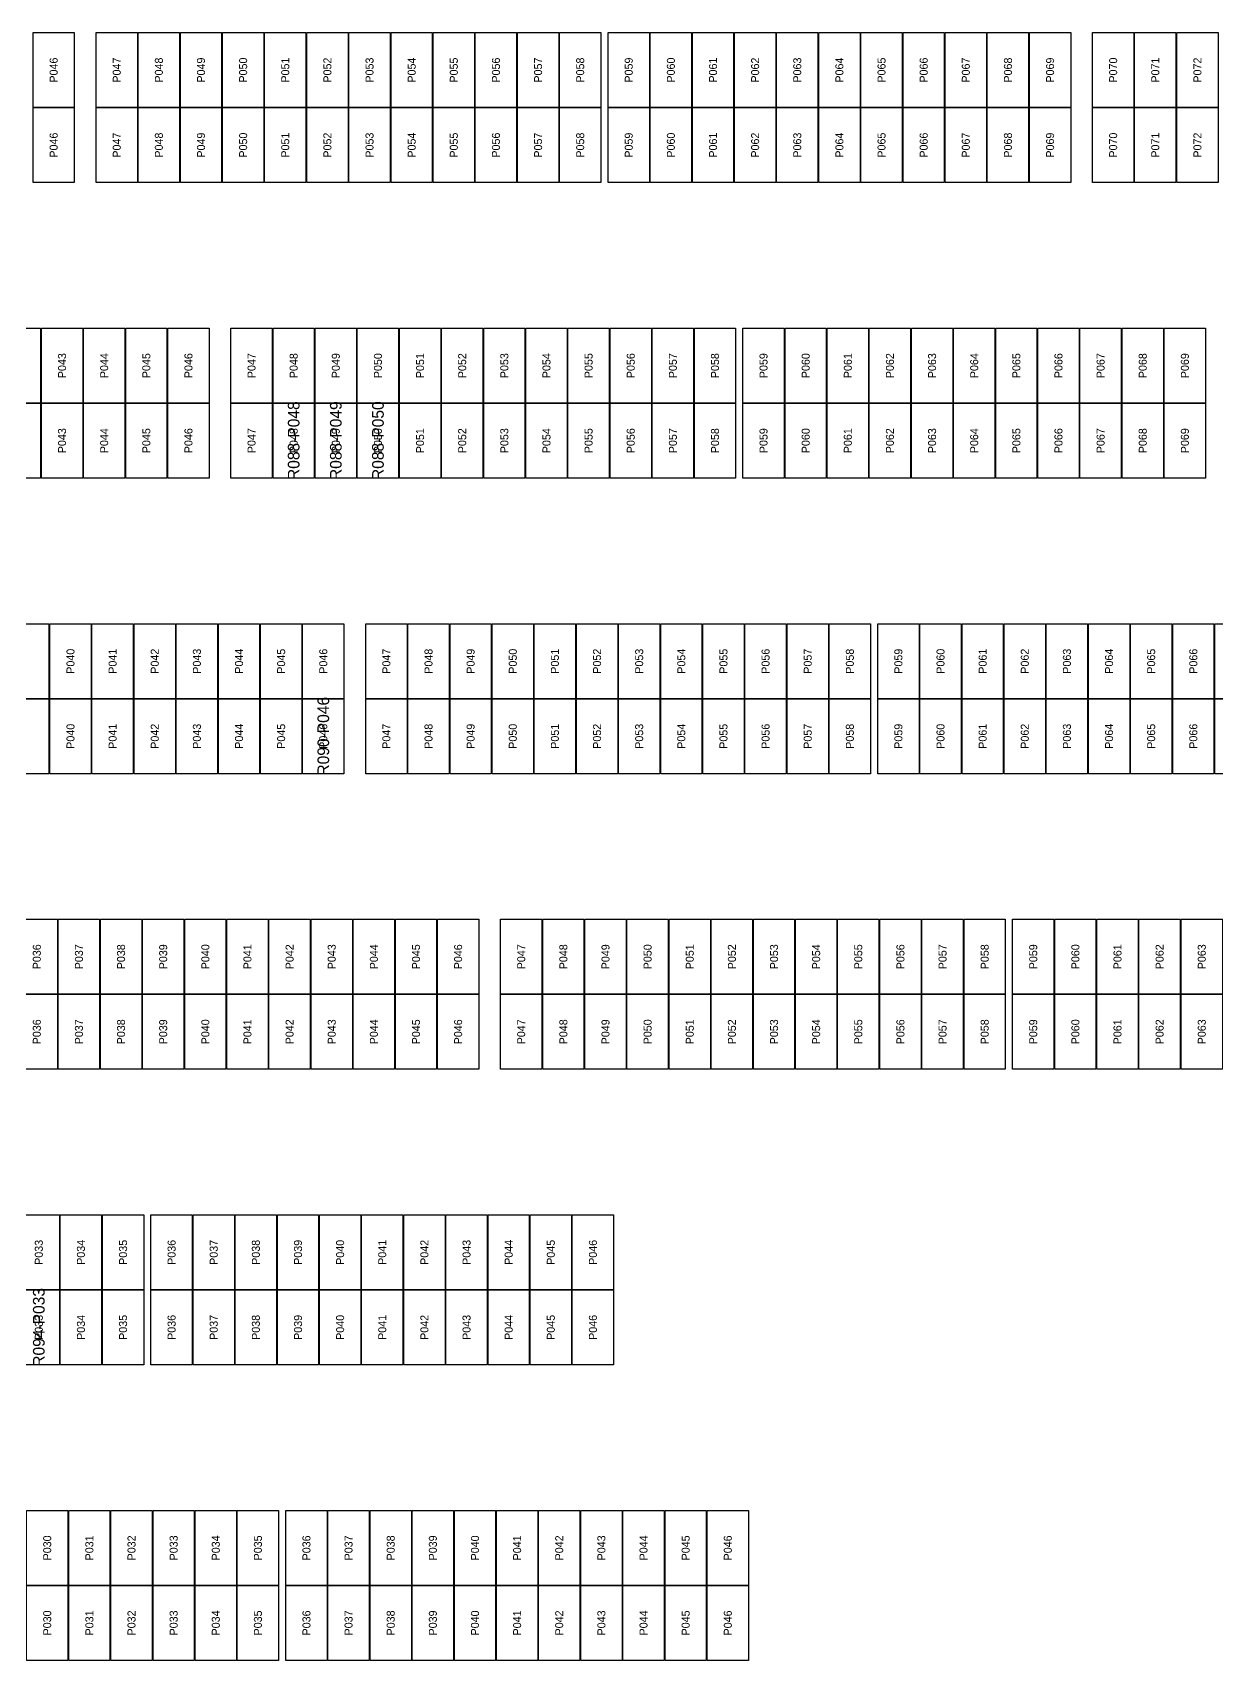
# Model space of a CAD drawing. Extents: x 296295 to 296770, y 651564 to 652121.
# Drawn here: x 296549.27 to 296581.81, y 651734.76 to 651779.52 of the extents above; entities that cross this region are included whole.
import ezdxf
from ezdxf.enums import TextEntityAlignment as Align

# ---------------------------------------------------------------- set-up
doc = ezdxf.new("R2010")
doc.units = 0

msp = doc.modelspace()

# ---------------------------------------------------------------- linework, layer by layer
at = {"layer": 'DEFECTIVE_PANELS'}
for points in [[(296555.877, 651769.33), (296557.011, 651769.33), (296557.011, 651767.267), (296555.877, 651767.267)], [(296557.035, 651769.33), (296558.169, 651769.33), (296558.169, 651767.267), (296557.035, 651767.267)], [(296558.193, 651769.33), (296559.327, 651769.33), (296559.327, 651767.267), (296558.193, 651767.267)], [(296556.691, 651761.204), (296557.825, 651761.204), (296557.825, 651759.141), (296556.691, 651759.141)], [(296548.872, 651744.952), (296550.006, 651744.952), (296550.006, 651742.889), (296548.872, 651742.889)]]:
    msp.add_lwpolyline(points, close=True, dxfattribs=at)
at = {"layer": 'PANELS_MASTER'}
for points in [[(296549.28, 651779.519), (296550.414, 651779.519), (296550.414, 651777.456), (296549.28, 651777.456)], [(296551.014, 651779.519), (296552.148, 651779.519), (296552.148, 651777.456), (296551.014, 651777.456)], [(296552.172, 651779.519), (296553.306, 651779.519), (296553.306, 651777.456), (296552.172, 651777.456)], [(296553.33, 651779.519), (296554.464, 651779.519), (296554.464, 651777.456), (296553.33, 651777.456)], [(296554.488, 651779.519), (296555.622, 651779.519), (296555.622, 651777.456), (296554.488, 651777.456)], [(296555.646, 651779.519), (296556.78, 651779.519), (296556.78, 651777.456), (296555.646, 651777.456)], [(296556.804, 651779.519), (296557.938, 651779.519), (296557.938, 651777.456), (296556.804, 651777.456)], [(296557.962, 651779.519), (296559.096, 651779.519), (296559.096, 651777.456), (296557.962, 651777.456)], [(296559.12, 651779.519), (296560.254, 651779.519), (296560.254, 651777.456), (296559.12, 651777.456)], [(296560.278, 651779.519), (296561.412, 651779.519), (296561.412, 651777.456), (296560.278, 651777.456)], [(296561.436, 651779.519), (296562.57, 651779.519), (296562.57, 651777.456), (296561.436, 651777.456)], [(296562.594, 651779.519), (296563.728, 651779.519), (296563.728, 651777.456), (296562.594, 651777.456)], [(296563.752, 651779.519), (296564.886, 651779.519), (296564.886, 651777.456), (296563.752, 651777.456)], [(296565.086, 651779.519), (296566.22, 651779.519), (296566.22, 651777.456), (296565.086, 651777.456)], [(296566.244, 651779.519), (296567.378, 651779.519), (296567.378, 651777.456), (296566.244, 651777.456)], [(296567.402, 651779.519), (296568.536, 651779.519), (296568.536, 651777.456), (296567.402, 651777.456)], [(296568.56, 651779.519), (296569.694, 651779.519), (296569.694, 651777.456), (296568.56, 651777.456)], [(296569.718, 651779.519), (296570.852, 651779.519), (296570.852, 651777.456), (296569.718, 651777.456)], [(296570.876, 651779.519), (296572.01, 651779.519), (296572.01, 651777.456), (296570.876, 651777.456)], [(296572.034, 651779.519), (296573.168, 651779.519), (296573.168, 651777.456), (296572.034, 651777.456)], [(296573.192, 651779.519), (296574.326, 651779.519), (296574.326, 651777.456), (296573.192, 651777.456)], [(296574.35, 651779.519), (296575.484, 651779.519), (296575.484, 651777.456), (296574.35, 651777.456)], [(296575.508, 651779.519), (296576.642, 651779.519), (296576.642, 651777.456), (296575.508, 651777.456)], [(296576.666, 651779.519), (296577.8, 651779.519), (296577.8, 651777.456), (296576.666, 651777.456)], [(296578.4, 651779.519), (296579.534, 651779.519), (296579.534, 651777.456), (296578.4, 651777.456)], [(296579.558, 651779.519), (296580.692, 651779.519), (296580.692, 651777.456), (296579.558, 651777.456)], [(296580.716, 651779.519), (296581.85, 651779.519), (296581.85, 651777.456), (296580.716, 651777.456)], [(296549.28, 651777.456), (296550.414, 651777.456), (296550.414, 651775.393), (296549.28, 651775.393)], [(296551.014, 651777.456), (296552.148, 651777.456), (296552.148, 651775.393), (296551.014, 651775.393)], [(296552.172, 651777.456), (296553.306, 651777.456), (296553.306, 651775.393), (296552.172, 651775.393)], [(296553.33, 651777.456), (296554.464, 651777.456), (296554.464, 651775.393), (296553.33, 651775.393)], [(296554.488, 651777.456), (296555.622, 651777.456), (296555.622, 651775.393), (296554.488, 651775.393)], [(296555.646, 651777.456), (296556.78, 651777.456), (296556.78, 651775.393), (296555.646, 651775.393)], [(296556.804, 651777.456), (296557.938, 651777.456), (296557.938, 651775.393), (296556.804, 651775.393)], [(296557.962, 651777.456), (296559.096, 651777.456), (296559.096, 651775.393), (296557.962, 651775.393)], [(296559.12, 651777.456), (296560.254, 651777.456), (296560.254, 651775.393), (296559.12, 651775.393)], [(296560.278, 651777.456), (296561.412, 651777.456), (296561.412, 651775.393), (296560.278, 651775.393)], [(296561.436, 651777.456), (296562.57, 651777.456), (296562.57, 651775.393), (296561.436, 651775.393)], [(296562.594, 651777.456), (296563.728, 651777.456), (296563.728, 651775.393), (296562.594, 651775.393)], [(296563.752, 651777.456), (296564.886, 651777.456), (296564.886, 651775.393), (296563.752, 651775.393)], [(296565.086, 651777.456), (296566.22, 651777.456), (296566.22, 651775.393), (296565.086, 651775.393)], [(296566.244, 651777.456), (296567.378, 651777.456), (296567.378, 651775.393), (296566.244, 651775.393)], [(296567.402, 651777.456), (296568.536, 651777.456), (296568.536, 651775.393), (296567.402, 651775.393)], [(296568.56, 651777.456), (296569.694, 651777.456), (296569.694, 651775.393), (296568.56, 651775.393)], [(296569.718, 651777.456), (296570.852, 651777.456), (296570.852, 651775.393), (296569.718, 651775.393)], [(296570.876, 651777.456), (296572.01, 651777.456), (296572.01, 651775.393), (296570.876, 651775.393)], [(296572.034, 651777.456), (296573.168, 651777.456), (296573.168, 651775.393), (296572.034, 651775.393)], [(296573.192, 651777.456), (296574.326, 651777.456), (296574.326, 651775.393), (296573.192, 651775.393)], [(296574.35, 651777.456), (296575.484, 651777.456), (296575.484, 651775.393), (296574.35, 651775.393)], [(296575.508, 651777.456), (296576.642, 651777.456), (296576.642, 651775.393), (296575.508, 651775.393)], [(296576.666, 651777.456), (296577.8, 651777.456), (296577.8, 651775.393), (296576.666, 651775.393)], [(296578.4, 651777.456), (296579.534, 651777.456), (296579.534, 651775.393), (296578.4, 651775.393)], [(296579.558, 651777.456), (296580.692, 651777.456), (296580.692, 651775.393), (296579.558, 651775.393)], [(296580.716, 651777.456), (296581.85, 651777.456), (296581.85, 651775.393), (296580.716, 651775.393)], [(296548.353, 651771.393), (296549.487, 651771.393), (296549.487, 651769.33), (296548.353, 651769.33)], [(296549.511, 651771.393), (296550.645, 651771.393), (296550.645, 651769.33), (296549.511, 651769.33)], [(296550.669, 651771.393), (296551.803, 651771.393), (296551.803, 651769.33), (296550.669, 651769.33)], [(296551.827, 651771.393), (296552.961, 651771.393), (296552.961, 651769.33), (296551.827, 651769.33)], [(296552.985, 651771.393), (296554.119, 651771.393), (296554.119, 651769.33), (296552.985, 651769.33)], [(296554.719, 651771.393), (296555.853, 651771.393), (296555.853, 651769.33), (296554.719, 651769.33)], [(296555.877, 651771.393), (296557.011, 651771.393), (296557.011, 651769.33), (296555.877, 651769.33)], [(296557.035, 651771.393), (296558.169, 651771.393), (296558.169, 651769.33), (296557.035, 651769.33)], [(296558.193, 651771.393), (296559.327, 651771.393), (296559.327, 651769.33), (296558.193, 651769.33)], [(296559.351, 651771.393), (296560.485, 651771.393), (296560.485, 651769.33), (296559.351, 651769.33)], [(296560.509, 651771.393), (296561.643, 651771.393), (296561.643, 651769.33), (296560.509, 651769.33)], [(296561.667, 651771.393), (296562.801, 651771.393), (296562.801, 651769.33), (296561.667, 651769.33)], [(296562.825, 651771.393), (296563.959, 651771.393), (296563.959, 651769.33), (296562.825, 651769.33)], [(296563.983, 651771.393), (296565.117, 651771.393), (296565.117, 651769.33), (296563.983, 651769.33)], [(296565.141, 651771.393), (296566.275, 651771.393), (296566.275, 651769.33), (296565.141, 651769.33)], [(296566.299, 651771.393), (296567.433, 651771.393), (296567.433, 651769.33), (296566.299, 651769.33)], [(296567.457, 651771.393), (296568.591, 651771.393), (296568.591, 651769.33), (296567.457, 651769.33)], [(296568.791, 651771.393), (296569.925, 651771.393), (296569.925, 651769.33), (296568.791, 651769.33)], [(296569.949, 651771.393), (296571.083, 651771.393), (296571.083, 651769.33), (296569.949, 651769.33)], [(296571.107, 651771.393), (296572.241, 651771.393), (296572.241, 651769.33), (296571.107, 651769.33)], [(296572.265, 651771.393), (296573.399, 651771.393), (296573.399, 651769.33), (296572.265, 651769.33)], [(296573.423, 651771.393), (296574.557, 651771.393), (296574.557, 651769.33), (296573.423, 651769.33)], [(296574.581, 651771.393), (296575.715, 651771.393), (296575.715, 651769.33), (296574.581, 651769.33)], [(296575.739, 651771.393), (296576.873, 651771.393), (296576.873, 651769.33), (296575.739, 651769.33)], [(296576.897, 651771.393), (296578.031, 651771.393), (296578.031, 651769.33), (296576.897, 651769.33)], [(296578.055, 651771.393), (296579.189, 651771.393), (296579.189, 651769.33), (296578.055, 651769.33)], [(296579.213, 651771.393), (296580.347, 651771.393), (296580.347, 651769.33), (296579.213, 651769.33)], [(296580.371, 651771.393), (296581.505, 651771.393), (296581.505, 651769.33), (296580.371, 651769.33)], [(296548.353, 651769.33), (296549.487, 651769.33), (296549.487, 651767.267), (296548.353, 651767.267)], [(296549.511, 651769.33), (296550.645, 651769.33), (296550.645, 651767.267), (296549.511, 651767.267)], [(296550.669, 651769.33), (296551.803, 651769.33), (296551.803, 651767.267), (296550.669, 651767.267)], [(296551.827, 651769.33), (296552.961, 651769.33), (296552.961, 651767.267), (296551.827, 651767.267)], [(296552.985, 651769.33), (296554.119, 651769.33), (296554.119, 651767.267), (296552.985, 651767.267)], [(296554.719, 651769.33), (296555.853, 651769.33), (296555.853, 651767.267), (296554.719, 651767.267)], [(296559.351, 651769.33), (296560.485, 651769.33), (296560.485, 651767.267), (296559.351, 651767.267)], [(296560.509, 651769.33), (296561.643, 651769.33), (296561.643, 651767.267), (296560.509, 651767.267)], [(296561.667, 651769.33), (296562.801, 651769.33), (296562.801, 651767.267), (296561.667, 651767.267)], [(296562.825, 651769.33), (296563.959, 651769.33), (296563.959, 651767.267), (296562.825, 651767.267)], [(296563.983, 651769.33), (296565.117, 651769.33), (296565.117, 651767.267), (296563.983, 651767.267)], [(296565.141, 651769.33), (296566.275, 651769.33), (296566.275, 651767.267), (296565.141, 651767.267)], [(296566.299, 651769.33), (296567.433, 651769.33), (296567.433, 651767.267), (296566.299, 651767.267)], [(296567.457, 651769.33), (296568.591, 651769.33), (296568.591, 651767.267), (296567.457, 651767.267)], [(296568.791, 651769.33), (296569.925, 651769.33), (296569.925, 651767.267), (296568.791, 651767.267)], [(296569.949, 651769.33), (296571.083, 651769.33), (296571.083, 651767.267), (296569.949, 651767.267)], [(296571.107, 651769.33), (296572.241, 651769.33), (296572.241, 651767.267), (296571.107, 651767.267)], [(296572.265, 651769.33), (296573.399, 651769.33), (296573.399, 651767.267), (296572.265, 651767.267)], [(296573.423, 651769.33), (296574.557, 651769.33), (296574.557, 651767.267), (296573.423, 651767.267)], [(296574.581, 651769.33), (296575.715, 651769.33), (296575.715, 651767.267), (296574.581, 651767.267)], [(296575.739, 651769.33), (296576.873, 651769.33), (296576.873, 651767.267), (296575.739, 651767.267)], [(296576.897, 651769.33), (296578.031, 651769.33), (296578.031, 651767.267), (296576.897, 651767.267)], [(296578.055, 651769.33), (296579.189, 651769.33), (296579.189, 651767.267), (296578.055, 651767.267)], [(296579.213, 651769.33), (296580.347, 651769.33), (296580.347, 651767.267), (296579.213, 651767.267)], [(296580.371, 651769.33), (296581.505, 651769.33), (296581.505, 651767.267), (296580.371, 651767.267)], [(296548.585, 651763.267), (296549.719, 651763.267), (296549.719, 651761.204), (296548.585, 651761.204)], [(296549.743, 651763.267), (296550.877, 651763.267), (296550.877, 651761.204), (296549.743, 651761.204)], [(296550.901, 651763.267), (296552.035, 651763.267), (296552.035, 651761.204), (296550.901, 651761.204)], [(296552.059, 651763.267), (296553.193, 651763.267), (296553.193, 651761.204), (296552.059, 651761.204)], [(296553.217, 651763.267), (296554.351, 651763.267), (296554.351, 651761.204), (296553.217, 651761.204)], [(296554.375, 651763.267), (296555.509, 651763.267), (296555.509, 651761.204), (296554.375, 651761.204)], [(296555.533, 651763.267), (296556.667, 651763.267), (296556.667, 651761.204), (296555.533, 651761.204)], [(296556.691, 651763.267), (296557.825, 651763.267), (296557.825, 651761.204), (296556.691, 651761.204)], [(296558.425, 651763.267), (296559.559, 651763.267), (296559.559, 651761.204), (296558.425, 651761.204)], [(296559.583, 651763.267), (296560.717, 651763.267), (296560.717, 651761.204), (296559.583, 651761.204)], [(296560.741, 651763.267), (296561.875, 651763.267), (296561.875, 651761.204), (296560.741, 651761.204)], [(296561.899, 651763.267), (296563.033, 651763.267), (296563.033, 651761.204), (296561.899, 651761.204)], [(296563.057, 651763.267), (296564.191, 651763.267), (296564.191, 651761.204), (296563.057, 651761.204)], [(296564.215, 651763.267), (296565.349, 651763.267), (296565.349, 651761.204), (296564.215, 651761.204)], [(296565.373, 651763.267), (296566.507, 651763.267), (296566.507, 651761.204), (296565.373, 651761.204)], [(296566.531, 651763.267), (296567.665, 651763.267), (296567.665, 651761.204), (296566.531, 651761.204)], [(296567.689, 651763.267), (296568.823, 651763.267), (296568.823, 651761.204), (296567.689, 651761.204)], [(296568.847, 651763.267), (296569.981, 651763.267), (296569.981, 651761.204), (296568.847, 651761.204)], [(296570.005, 651763.267), (296571.139, 651763.267), (296571.139, 651761.204), (296570.005, 651761.204)], [(296571.163, 651763.267), (296572.297, 651763.267), (296572.297, 651761.204), (296571.163, 651761.204)], [(296572.497, 651763.267), (296573.631, 651763.267), (296573.631, 651761.204), (296572.497, 651761.204)], [(296573.655, 651763.267), (296574.789, 651763.267), (296574.789, 651761.204), (296573.655, 651761.204)], [(296574.813, 651763.267), (296575.947, 651763.267), (296575.947, 651761.204), (296574.813, 651761.204)], [(296575.971, 651763.267), (296577.105, 651763.267), (296577.105, 651761.204), (296575.971, 651761.204)], [(296577.129, 651763.267), (296578.263, 651763.267), (296578.263, 651761.204), (296577.129, 651761.204)], [(296578.287, 651763.267), (296579.421, 651763.267), (296579.421, 651761.204), (296578.287, 651761.204)], [(296579.445, 651763.267), (296580.579, 651763.267), (296580.579, 651761.204), (296579.445, 651761.204)], [(296580.603, 651763.267), (296581.737, 651763.267), (296581.737, 651761.204), (296580.603, 651761.204)], [(296581.761, 651763.267), (296582.895, 651763.267), (296582.895, 651761.204), (296581.761, 651761.204)], [(296548.585, 651761.204), (296549.719, 651761.204), (296549.719, 651759.141), (296548.585, 651759.141)], [(296549.743, 651761.204), (296550.877, 651761.204), (296550.877, 651759.141), (296549.743, 651759.141)], [(296550.901, 651761.204), (296552.035, 651761.204), (296552.035, 651759.141), (296550.901, 651759.141)], [(296552.059, 651761.204), (296553.193, 651761.204), (296553.193, 651759.141), (296552.059, 651759.141)], [(296553.217, 651761.204), (296554.351, 651761.204), (296554.351, 651759.141), (296553.217, 651759.141)], [(296554.375, 651761.204), (296555.509, 651761.204), (296555.509, 651759.141), (296554.375, 651759.141)], [(296555.533, 651761.204), (296556.667, 651761.204), (296556.667, 651759.141), (296555.533, 651759.141)], [(296558.425, 651761.204), (296559.559, 651761.204), (296559.559, 651759.141), (296558.425, 651759.141)], [(296559.583, 651761.204), (296560.717, 651761.204), (296560.717, 651759.141), (296559.583, 651759.141)], [(296560.741, 651761.204), (296561.875, 651761.204), (296561.875, 651759.141), (296560.741, 651759.141)], [(296561.899, 651761.204), (296563.033, 651761.204), (296563.033, 651759.141), (296561.899, 651759.141)], [(296563.057, 651761.204), (296564.191, 651761.204), (296564.191, 651759.141), (296563.057, 651759.141)], [(296564.215, 651761.204), (296565.349, 651761.204), (296565.349, 651759.141), (296564.215, 651759.141)], [(296565.373, 651761.204), (296566.507, 651761.204), (296566.507, 651759.141), (296565.373, 651759.141)], [(296566.531, 651761.204), (296567.665, 651761.204), (296567.665, 651759.141), (296566.531, 651759.141)], [(296567.689, 651761.204), (296568.823, 651761.204), (296568.823, 651759.141), (296567.689, 651759.141)], [(296568.847, 651761.204), (296569.981, 651761.204), (296569.981, 651759.141), (296568.847, 651759.141)], [(296570.005, 651761.204), (296571.139, 651761.204), (296571.139, 651759.141), (296570.005, 651759.141)], [(296571.163, 651761.204), (296572.297, 651761.204), (296572.297, 651759.141), (296571.163, 651759.141)], [(296572.497, 651761.204), (296573.631, 651761.204), (296573.631, 651759.141), (296572.497, 651759.141)], [(296573.655, 651761.204), (296574.789, 651761.204), (296574.789, 651759.141), (296573.655, 651759.141)], [(296574.813, 651761.204), (296575.947, 651761.204), (296575.947, 651759.141), (296574.813, 651759.141)], [(296575.971, 651761.204), (296577.105, 651761.204), (296577.105, 651759.141), (296575.971, 651759.141)], [(296577.129, 651761.204), (296578.263, 651761.204), (296578.263, 651759.141), (296577.129, 651759.141)], [(296578.287, 651761.204), (296579.421, 651761.204), (296579.421, 651759.141), (296578.287, 651759.141)], [(296579.445, 651761.204), (296580.579, 651761.204), (296580.579, 651759.141), (296579.445, 651759.141)], [(296580.603, 651761.204), (296581.737, 651761.204), (296581.737, 651759.141), (296580.603, 651759.141)], [(296581.761, 651761.204), (296582.895, 651761.204), (296582.895, 651759.141), (296581.761, 651759.141)], [(296548.817, 651755.141), (296549.951, 651755.141), (296549.951, 651753.078), (296548.817, 651753.078)], [(296549.975, 651755.141), (296551.109, 651755.141), (296551.109, 651753.078), (296549.975, 651753.078)], [(296551.133, 651755.141), (296552.267, 651755.141), (296552.267, 651753.078), (296551.133, 651753.078)], [(296552.291, 651755.141), (296553.425, 651755.141), (296553.425, 651753.078), (296552.291, 651753.078)], [(296553.449, 651755.141), (296554.583, 651755.141), (296554.583, 651753.078), (296553.449, 651753.078)], [(296554.607, 651755.141), (296555.741, 651755.141), (296555.741, 651753.078), (296554.607, 651753.078)], [(296555.765, 651755.141), (296556.899, 651755.141), (296556.899, 651753.078), (296555.765, 651753.078)], [(296556.923, 651755.141), (296558.057, 651755.141), (296558.057, 651753.078), (296556.923, 651753.078)], [(296558.081, 651755.141), (296559.215, 651755.141), (296559.215, 651753.078), (296558.081, 651753.078)], [(296559.239, 651755.141), (296560.373, 651755.141), (296560.373, 651753.078), (296559.239, 651753.078)], [(296560.397, 651755.141), (296561.531, 651755.141), (296561.531, 651753.078), (296560.397, 651753.078)], [(296562.131, 651755.141), (296563.265, 651755.141), (296563.265, 651753.078), (296562.131, 651753.078)], [(296563.289, 651755.141), (296564.423, 651755.141), (296564.423, 651753.078), (296563.289, 651753.078)], [(296564.447, 651755.141), (296565.581, 651755.141), (296565.581, 651753.078), (296564.447, 651753.078)], [(296565.605, 651755.141), (296566.739, 651755.141), (296566.739, 651753.078), (296565.605, 651753.078)], [(296566.763, 651755.141), (296567.897, 651755.141), (296567.897, 651753.078), (296566.763, 651753.078)], [(296567.921, 651755.141), (296569.055, 651755.141), (296569.055, 651753.078), (296567.921, 651753.078)], [(296569.079, 651755.141), (296570.213, 651755.141), (296570.213, 651753.078), (296569.079, 651753.078)], [(296570.237, 651755.141), (296571.371, 651755.141), (296571.371, 651753.078), (296570.237, 651753.078)], [(296571.395, 651755.141), (296572.529, 651755.141), (296572.529, 651753.078), (296571.395, 651753.078)], [(296572.553, 651755.141), (296573.687, 651755.141), (296573.687, 651753.078), (296572.553, 651753.078)], [(296573.711, 651755.141), (296574.845, 651755.141), (296574.845, 651753.078), (296573.711, 651753.078)], [(296574.869, 651755.141), (296576.003, 651755.141), (296576.003, 651753.078), (296574.869, 651753.078)], [(296576.203, 651755.141), (296577.337, 651755.141), (296577.337, 651753.078), (296576.203, 651753.078)], [(296577.361, 651755.141), (296578.495, 651755.141), (296578.495, 651753.078), (296577.361, 651753.078)], [(296578.519, 651755.141), (296579.653, 651755.141), (296579.653, 651753.078), (296578.519, 651753.078)], [(296579.677, 651755.141), (296580.811, 651755.141), (296580.811, 651753.078), (296579.677, 651753.078)], [(296580.835, 651755.141), (296581.969, 651755.141), (296581.969, 651753.078), (296580.835, 651753.078)], [(296548.817, 651753.078), (296549.951, 651753.078), (296549.951, 651751.015), (296548.817, 651751.015)], [(296549.975, 651753.078), (296551.109, 651753.078), (296551.109, 651751.015), (296549.975, 651751.015)], [(296551.133, 651753.078), (296552.267, 651753.078), (296552.267, 651751.015), (296551.133, 651751.015)], [(296552.291, 651753.078), (296553.425, 651753.078), (296553.425, 651751.015), (296552.291, 651751.015)], [(296553.449, 651753.078), (296554.583, 651753.078), (296554.583, 651751.015), (296553.449, 651751.015)], [(296554.607, 651753.078), (296555.741, 651753.078), (296555.741, 651751.015), (296554.607, 651751.015)], [(296555.765, 651753.078), (296556.899, 651753.078), (296556.899, 651751.015), (296555.765, 651751.015)], [(296556.923, 651753.078), (296558.057, 651753.078), (296558.057, 651751.015), (296556.923, 651751.015)], [(296558.081, 651753.078), (296559.215, 651753.078), (296559.215, 651751.015), (296558.081, 651751.015)], [(296559.239, 651753.078), (296560.373, 651753.078), (296560.373, 651751.015), (296559.239, 651751.015)], [(296560.397, 651753.078), (296561.531, 651753.078), (296561.531, 651751.015), (296560.397, 651751.015)], [(296562.131, 651753.078), (296563.265, 651753.078), (296563.265, 651751.015), (296562.131, 651751.015)], [(296563.289, 651753.078), (296564.423, 651753.078), (296564.423, 651751.015), (296563.289, 651751.015)], [(296564.447, 651753.078), (296565.581, 651753.078), (296565.581, 651751.015), (296564.447, 651751.015)], [(296565.605, 651753.078), (296566.739, 651753.078), (296566.739, 651751.015), (296565.605, 651751.015)], [(296566.763, 651753.078), (296567.897, 651753.078), (296567.897, 651751.015), (296566.763, 651751.015)], [(296567.921, 651753.078), (296569.055, 651753.078), (296569.055, 651751.015), (296567.921, 651751.015)], [(296569.079, 651753.078), (296570.213, 651753.078), (296570.213, 651751.015), (296569.079, 651751.015)], [(296570.237, 651753.078), (296571.371, 651753.078), (296571.371, 651751.015), (296570.237, 651751.015)], [(296571.395, 651753.078), (296572.529, 651753.078), (296572.529, 651751.015), (296571.395, 651751.015)], [(296572.553, 651753.078), (296573.687, 651753.078), (296573.687, 651751.015), (296572.553, 651751.015)], [(296573.711, 651753.078), (296574.845, 651753.078), (296574.845, 651751.015), (296573.711, 651751.015)], [(296574.869, 651753.078), (296576.003, 651753.078), (296576.003, 651751.015), (296574.869, 651751.015)], [(296576.203, 651753.078), (296577.337, 651753.078), (296577.337, 651751.015), (296576.203, 651751.015)], [(296577.361, 651753.078), (296578.495, 651753.078), (296578.495, 651751.015), (296577.361, 651751.015)], [(296578.519, 651753.078), (296579.653, 651753.078), (296579.653, 651751.015), (296578.519, 651751.015)], [(296579.677, 651753.078), (296580.811, 651753.078), (296580.811, 651751.015), (296579.677, 651751.015)], [(296580.835, 651753.078), (296581.969, 651753.078), (296581.969, 651751.015), (296580.835, 651751.015)], [(296548.872, 651747.015), (296550.006, 651747.015), (296550.006, 651744.952), (296548.872, 651744.952)], [(296550.03, 651747.015), (296551.164, 651747.015), (296551.164, 651744.952), (296550.03, 651744.952)], [(296551.188, 651747.015), (296552.322, 651747.015), (296552.322, 651744.952), (296551.188, 651744.952)], [(296552.522, 651747.015), (296553.656, 651747.015), (296553.656, 651744.952), (296552.522, 651744.952)], [(296553.68, 651747.015), (296554.814, 651747.015), (296554.814, 651744.952), (296553.68, 651744.952)], [(296554.838, 651747.015), (296555.972, 651747.015), (296555.972, 651744.952), (296554.838, 651744.952)], [(296555.996, 651747.015), (296557.13, 651747.015), (296557.13, 651744.952), (296555.996, 651744.952)], [(296557.154, 651747.015), (296558.288, 651747.015), (296558.288, 651744.952), (296557.154, 651744.952)], [(296558.312, 651747.015), (296559.446, 651747.015), (296559.446, 651744.952), (296558.312, 651744.952)], [(296559.47, 651747.015), (296560.604, 651747.015), (296560.604, 651744.952), (296559.47, 651744.952)], [(296560.628, 651747.015), (296561.762, 651747.015), (296561.762, 651744.952), (296560.628, 651744.952)], [(296561.786, 651747.015), (296562.92, 651747.015), (296562.92, 651744.952), (296561.786, 651744.952)], [(296562.944, 651747.015), (296564.078, 651747.015), (296564.078, 651744.952), (296562.944, 651744.952)], [(296564.102, 651747.015), (296565.236, 651747.015), (296565.236, 651744.952), (296564.102, 651744.952)], [(296550.03, 651744.952), (296551.164, 651744.952), (296551.164, 651742.889), (296550.03, 651742.889)], [(296551.188, 651744.952), (296552.322, 651744.952), (296552.322, 651742.889), (296551.188, 651742.889)], [(296552.522, 651744.952), (296553.656, 651744.952), (296553.656, 651742.889), (296552.522, 651742.889)], [(296553.68, 651744.952), (296554.814, 651744.952), (296554.814, 651742.889), (296553.68, 651742.889)], [(296554.838, 651744.952), (296555.972, 651744.952), (296555.972, 651742.889), (296554.838, 651742.889)], [(296555.996, 651744.952), (296557.13, 651744.952), (296557.13, 651742.889), (296555.996, 651742.889)], [(296557.154, 651744.952), (296558.288, 651744.952), (296558.288, 651742.889), (296557.154, 651742.889)], [(296558.312, 651744.952), (296559.446, 651744.952), (296559.446, 651742.889), (296558.312, 651742.889)], [(296559.47, 651744.952), (296560.604, 651744.952), (296560.604, 651742.889), (296559.47, 651742.889)], [(296560.628, 651744.952), (296561.762, 651744.952), (296561.762, 651742.889), (296560.628, 651742.889)], [(296561.786, 651744.952), (296562.92, 651744.952), (296562.92, 651742.889), (296561.786, 651742.889)], [(296562.944, 651744.952), (296564.078, 651744.952), (296564.078, 651742.889), (296562.944, 651742.889)], [(296564.102, 651744.952), (296565.236, 651744.952), (296565.236, 651742.889), (296564.102, 651742.889)], [(296549.104, 651738.889), (296550.238, 651738.889), (296550.238, 651736.826), (296549.104, 651736.826)], [(296550.262, 651738.889), (296551.396, 651738.889), (296551.396, 651736.826), (296550.262, 651736.826)], [(296551.42, 651738.889), (296552.554, 651738.889), (296552.554, 651736.826), (296551.42, 651736.826)], [(296552.578, 651738.889), (296553.712, 651738.889), (296553.712, 651736.826), (296552.578, 651736.826)], [(296553.736, 651738.889), (296554.87, 651738.889), (296554.87, 651736.826), (296553.736, 651736.826)], [(296554.894, 651738.889), (296556.028, 651738.889), (296556.028, 651736.826), (296554.894, 651736.826)], [(296556.228, 651738.889), (296557.362, 651738.889), (296557.362, 651736.826), (296556.228, 651736.826)], [(296557.386, 651738.889), (296558.52, 651738.889), (296558.52, 651736.826), (296557.386, 651736.826)], [(296558.544, 651738.889), (296559.678, 651738.889), (296559.678, 651736.826), (296558.544, 651736.826)], [(296559.702, 651738.889), (296560.836, 651738.889), (296560.836, 651736.826), (296559.702, 651736.826)], [(296560.86, 651738.889), (296561.994, 651738.889), (296561.994, 651736.826), (296560.86, 651736.826)], [(296562.018, 651738.889), (296563.152, 651738.889), (296563.152, 651736.826), (296562.018, 651736.826)], [(296563.176, 651738.889), (296564.31, 651738.889), (296564.31, 651736.826), (296563.176, 651736.826)], [(296564.334, 651738.889), (296565.468, 651738.889), (296565.468, 651736.826), (296564.334, 651736.826)], [(296565.492, 651738.889), (296566.626, 651738.889), (296566.626, 651736.826), (296565.492, 651736.826)], [(296566.65, 651738.889), (296567.784, 651738.889), (296567.784, 651736.826), (296566.65, 651736.826)], [(296567.808, 651738.889), (296568.942, 651738.889), (296568.942, 651736.826), (296567.808, 651736.826)], [(296549.104, 651736.826), (296550.238, 651736.826), (296550.238, 651734.763), (296549.104, 651734.763)], [(296550.262, 651736.826), (296551.396, 651736.826), (296551.396, 651734.763), (296550.262, 651734.763)], [(296551.42, 651736.826), (296552.554, 651736.826), (296552.554, 651734.763), (296551.42, 651734.763)], [(296552.578, 651736.826), (296553.712, 651736.826), (296553.712, 651734.763), (296552.578, 651734.763)], [(296553.736, 651736.826), (296554.87, 651736.826), (296554.87, 651734.763), (296553.736, 651734.763)], [(296554.894, 651736.826), (296556.028, 651736.826), (296556.028, 651734.763), (296554.894, 651734.763)], [(296556.228, 651736.826), (296557.362, 651736.826), (296557.362, 651734.763), (296556.228, 651734.763)], [(296557.386, 651736.826), (296558.52, 651736.826), (296558.52, 651734.763), (296557.386, 651734.763)], [(296558.544, 651736.826), (296559.678, 651736.826), (296559.678, 651734.763), (296558.544, 651734.763)], [(296559.702, 651736.826), (296560.836, 651736.826), (296560.836, 651734.763), (296559.702, 651734.763)], [(296560.86, 651736.826), (296561.994, 651736.826), (296561.994, 651734.763), (296560.86, 651734.763)], [(296562.018, 651736.826), (296563.152, 651736.826), (296563.152, 651734.763), (296562.018, 651734.763)], [(296563.176, 651736.826), (296564.31, 651736.826), (296564.31, 651734.763), (296563.176, 651734.763)], [(296564.334, 651736.826), (296565.468, 651736.826), (296565.468, 651734.763), (296564.334, 651734.763)], [(296565.492, 651736.826), (296566.626, 651736.826), (296566.626, 651734.763), (296565.492, 651734.763)], [(296566.65, 651736.826), (296567.784, 651736.826), (296567.784, 651734.763), (296566.65, 651734.763)], [(296567.808, 651736.826), (296568.942, 651736.826), (296568.942, 651734.763), (296567.808, 651734.763)]]:
    msp.add_lwpolyline(points, close=True, dxfattribs=at)

# ---------------------------------------------------------------- texts
at = {"layer": 'DEFECT_LABELS'}
for s, p in [('R088-P048', (296556.444, 651768.298)), ('R088-P049', (296557.602, 651768.298)), ('R088-P050', (296558.76, 651768.298)), ('R090-P046', (296557.258, 651760.172)), ('R094-P033', (296549.439, 651743.92))]:
    msp.add_text(s, height=0.32, rotation=90, dxfattribs=at).set_placement(p, align=Align.MIDDLE_CENTER)
at = {"layer": 'PANEL_POSITION'}
for s, p in [('P046', (296549.847, 651778.487)), ('P047', (296551.581, 651778.487)), ('P048', (296552.739, 651778.487)), ('P049', (296553.897, 651778.487)), ('P050', (296555.055, 651778.487)), ('P051', (296556.213, 651778.487)), ('P052', (296557.371, 651778.487)), ('P053', (296558.529, 651778.487)), ('P054', (296559.687, 651778.487)), ('P055', (296560.845, 651778.487)), ('P056', (296562.003, 651778.487)), ('P057', (296563.161, 651778.487)), ('P058', (296564.319, 651778.487)), ('P059', (296565.653, 651778.487)), ('P060', (296566.811, 651778.487)), ('P061', (296567.969, 651778.487)), ('P062', (296569.127, 651778.487)), ('P063', (296570.285, 651778.487)), ('P064', (296571.443, 651778.487)), ('P065', (296572.601, 651778.487)), ('P066', (296573.759, 651778.487)), ('P067', (296574.917, 651778.487)), ('P068', (296576.075, 651778.487)), ('P069', (296577.233, 651778.487)), ('P070', (296578.967, 651778.487)), ('P071', (296580.125, 651778.487)), ('P072', (296581.283, 651778.487)), ('P046', (296549.847, 651776.424)), ('P047', (296551.581, 651776.424)), ('P048', (296552.739, 651776.424)), ('P049', (296553.897, 651776.424)), ('P050', (296555.055, 651776.424)), ('P051', (296556.213, 651776.424)), ('P052', (296557.371, 651776.424)), ('P053', (296558.529, 651776.424)), ('P054', (296559.687, 651776.424)), ('P055', (296560.845, 651776.424)), ('P056', (296562.003, 651776.424)), ('P057', (296563.161, 651776.424)), ('P058', (296564.319, 651776.424)), ('P059', (296565.653, 651776.424)), ('P060', (296566.811, 651776.424)), ('P061', (296567.969, 651776.424)), ('P062', (296569.127, 651776.424)), ('P063', (296570.285, 651776.424)), ('P064', (296571.443, 651776.424)), ('P065', (296572.601, 651776.424)), ('P066', (296573.759, 651776.424)), ('P067', (296574.917, 651776.424)), ('P068', (296576.075, 651776.424)), ('P069', (296577.233, 651776.424)), ('P070', (296578.967, 651776.424)), ('P071', (296580.125, 651776.424)), ('P072', (296581.283, 651776.424)), ('P043', (296550.078, 651770.361)), ('P044', (296551.236, 651770.361)), ('P045', (296552.394, 651770.361)), ('P046', (296553.552, 651770.361)), ('P047', (296555.286, 651770.361)), ('P048', (296556.444, 651770.361)), ('P049', (296557.602, 651770.361)), ('P050', (296558.76, 651770.361)), ('P051', (296559.918, 651770.361)), ('P052', (296561.076, 651770.361)), ('P053', (296562.234, 651770.361)), ('P054', (296563.392, 651770.361)), ('P055', (296564.55, 651770.361)), ('P056', (296565.708, 651770.361)), ('P057', (296566.866, 651770.361)), ('P058', (296568.024, 651770.361)), ('P059', (296569.358, 651770.361)), ('P060', (296570.516, 651770.361)), ('P061', (296571.674, 651770.361)), ('P062', (296572.832, 651770.361)), ('P063', (296573.99, 651770.361)), ('P064', (296575.148, 651770.361)), ('P065', (296576.306, 651770.361)), ('P066', (296577.464, 651770.361)), ('P067', (296578.622, 651770.361)), ('P068', (296579.78, 651770.361)), ('P069', (296580.938, 651770.361)), ('P043', (296550.078, 651768.298)), ('P044', (296551.236, 651768.298)), ('P045', (296552.394, 651768.298)), ('P046', (296553.552, 651768.298)), ('P047', (296555.286, 651768.298)), ('P048', (296556.444, 651768.298)), ('P049', (296557.602, 651768.298)), ('P050', (296558.76, 651768.298)), ('P051', (296559.918, 651768.298)), ('P052', (296561.076, 651768.298)), ('P053', (296562.234, 651768.298)), ('P054', (296563.392, 651768.298)), ('P055', (296564.55, 651768.298)), ('P056', (296565.708, 651768.298)), ('P057', (296566.866, 651768.298)), ('P058', (296568.024, 651768.298)), ('P059', (296569.358, 651768.298)), ('P060', (296570.516, 651768.298)), ('P061', (296571.674, 651768.298)), ('P062', (296572.832, 651768.298)), ('P063', (296573.99, 651768.298)), ('P064', (296575.148, 651768.298)), ('P065', (296576.306, 651768.298)), ('P066', (296577.464, 651768.298)), ('P067', (296578.622, 651768.298)), ('P068', (296579.78, 651768.298)), ('P069', (296580.938, 651768.298)), ('P040', (296550.31, 651762.235)), ('P041', (296551.468, 651762.235)), ('P042', (296552.626, 651762.235)), ('P043', (296553.784, 651762.235)), ('P044', (296554.942, 651762.235)), ('P045', (296556.1, 651762.235)), ('P046', (296557.258, 651762.235)), ('P047', (296558.992, 651762.235)), ('P048', (296560.15, 651762.235)), ('P049', (296561.308, 651762.235)), ('P050', (296562.466, 651762.235)), ('P051', (296563.624, 651762.235)), ('P052', (296564.782, 651762.235)), ('P053', (296565.94, 651762.235)), ('P054', (296567.098, 651762.235)), ('P055', (296568.256, 651762.235)), ('P056', (296569.414, 651762.235)), ('P057', (296570.572, 651762.235)), ('P058', (296571.73, 651762.235)), ('P059', (296573.064, 651762.235)), ('P060', (296574.222, 651762.235)), ('P061', (296575.38, 651762.235)), ('P062', (296576.538, 651762.235)), ('P063', (296577.696, 651762.235)), ('P064', (296578.854, 651762.235)), ('P065', (296580.012, 651762.235)), ('P066', (296581.17, 651762.235)), ('P040', (296550.31, 651760.172)), ('P041', (296551.468, 651760.172)), ('P042', (296552.626, 651760.172)), ('P043', (296553.784, 651760.172)), ('P044', (296554.942, 651760.172)), ('P045', (296556.1, 651760.172)), ('P046', (296557.258, 651760.172)), ('P047', (296558.992, 651760.172)), ('P048', (296560.15, 651760.172)), ('P049', (296561.308, 651760.172)), ('P050', (296562.466, 651760.172)), ('P051', (296563.624, 651760.172)), ('P052', (296564.782, 651760.172)), ('P053', (296565.94, 651760.172)), ('P054', (296567.098, 651760.172)), ('P055', (296568.256, 651760.172)), ('P056', (296569.414, 651760.172)), ('P057', (296570.572, 651760.172)), ('P058', (296571.73, 651760.172)), ('P059', (296573.064, 651760.172)), ('P060', (296574.222, 651760.172)), ('P061', (296575.38, 651760.172)), ('P062', (296576.538, 651760.172)), ('P063', (296577.696, 651760.172)), ('P064', (296578.854, 651760.172)), ('P065', (296580.012, 651760.172)), ('P066', (296581.17, 651760.172)), ('P036', (296549.384, 651754.109)), ('P037', (296550.542, 651754.109)), ('P038', (296551.7, 651754.109)), ('P039', (296552.858, 651754.109)), ('P040', (296554.016, 651754.109)), ('P041', (296555.174, 651754.109)), ('P042', (296556.332, 651754.109)), ('P043', (296557.49, 651754.109)), ('P044', (296558.648, 651754.109)), ('P045', (296559.806, 651754.109)), ('P046', (296560.964, 651754.109)), ('P047', (296562.698, 651754.109)), ('P048', (296563.856, 651754.109)), ('P049', (296565.014, 651754.109)), ('P050', (296566.172, 651754.109)), ('P051', (296567.33, 651754.109)), ('P052', (296568.488, 651754.109)), ('P053', (296569.646, 651754.109)), ('P054', (296570.804, 651754.109)), ('P055', (296571.962, 651754.109)), ('P056', (296573.12, 651754.109)), ('P057', (296574.278, 651754.109)), ('P058', (296575.436, 651754.109)), ('P059', (296576.77, 651754.109)), ('P060', (296577.928, 651754.109)), ('P061', (296579.086, 651754.109)), ('P062', (296580.244, 651754.109)), ('P063', (296581.402, 651754.109)), ('P036', (296549.384, 651752.046)), ('P037', (296550.542, 651752.046)), ('P038', (296551.7, 651752.046)), ('P039', (296552.858, 651752.046)), ('P040', (296554.016, 651752.046)), ('P041', (296555.174, 651752.046)), ('P042', (296556.332, 651752.046)), ('P043', (296557.49, 651752.046)), ('P044', (296558.648, 651752.046)), ('P045', (296559.806, 651752.046)), ('P046', (296560.964, 651752.046)), ('P047', (296562.698, 651752.046)), ('P048', (296563.856, 651752.046)), ('P049', (296565.014, 651752.046)), ('P050', (296566.172, 651752.046)), ('P051', (296567.33, 651752.046)), ('P052', (296568.488, 651752.046)), ('P053', (296569.646, 651752.046)), ('P054', (296570.804, 651752.046)), ('P055', (296571.962, 651752.046)), ('P056', (296573.12, 651752.046)), ('P057', (296574.278, 651752.046)), ('P058', (296575.436, 651752.046)), ('P059', (296576.77, 651752.046)), ('P060', (296577.928, 651752.046)), ('P061', (296579.086, 651752.046)), ('P062', (296580.244, 651752.046)), ('P063', (296581.402, 651752.046)), ('P033', (296549.439, 651745.983)), ('P034', (296550.597, 651745.983)), ('P035', (296551.755, 651745.983)), ('P036', (296553.089, 651745.983)), ('P037', (296554.247, 651745.983)), ('P038', (296555.405, 651745.983)), ('P039', (296556.563, 651745.983)), ('P040', (296557.721, 651745.983)), ('P041', (296558.879, 651745.983)), ('P042', (296560.037, 651745.983)), ('P043', (296561.195, 651745.983)), ('P044', (296562.353, 651745.983)), ('P045', (296563.511, 651745.983)), ('P046', (296564.669, 651745.983)), ('P033', (296549.439, 651743.92)), ('P034', (296550.597, 651743.92)), ('P035', (296551.755, 651743.92)), ('P036', (296553.089, 651743.92)), ('P037', (296554.247, 651743.92)), ('P038', (296555.405, 651743.92)), ('P039', (296556.563, 651743.92)), ('P040', (296557.721, 651743.92)), ('P041', (296558.879, 651743.92)), ('P042', (296560.037, 651743.92)), ('P043', (296561.195, 651743.92)), ('P044', (296562.353, 651743.92)), ('P045', (296563.511, 651743.92)), ('P046', (296564.669, 651743.92)), ('P030', (296549.671, 651737.857)), ('P031', (296550.829, 651737.857)), ('P032', (296551.987, 651737.857)), ('P033', (296553.145, 651737.857)), ('P034', (296554.303, 651737.857)), ('P035', (296555.461, 651737.857)), ('P036', (296556.795, 651737.857)), ('P037', (296557.953, 651737.857)), ('P038', (296559.111, 651737.857)), ('P039', (296560.269, 651737.857)), ('P040', (296561.427, 651737.857)), ('P041', (296562.585, 651737.857)), ('P042', (296563.743, 651737.857)), ('P043', (296564.901, 651737.857)), ('P044', (296566.059, 651737.857)), ('P045', (296567.217, 651737.857)), ('P046', (296568.375, 651737.857)), ('P030', (296549.671, 651735.794)), ('P031', (296550.829, 651735.794)), ('P032', (296551.987, 651735.794)), ('P033', (296553.145, 651735.794)), ('P034', (296554.303, 651735.794)), ('P035', (296555.461, 651735.794)), ('P036', (296556.795, 651735.794)), ('P037', (296557.953, 651735.794)), ('P038', (296559.111, 651735.794)), ('P039', (296560.269, 651735.794)), ('P040', (296561.427, 651735.794)), ('P041', (296562.585, 651735.794)), ('P042', (296563.743, 651735.794)), ('P043', (296564.901, 651735.794)), ('P044', (296566.059, 651735.794)), ('P045', (296567.217, 651735.794)), ('P046', (296568.375, 651735.794))]:
    msp.add_text(s, height=0.22, rotation=90, dxfattribs=at).set_placement(p, align=Align.MIDDLE_CENTER)

doc.saveas('drawing.dxf')
